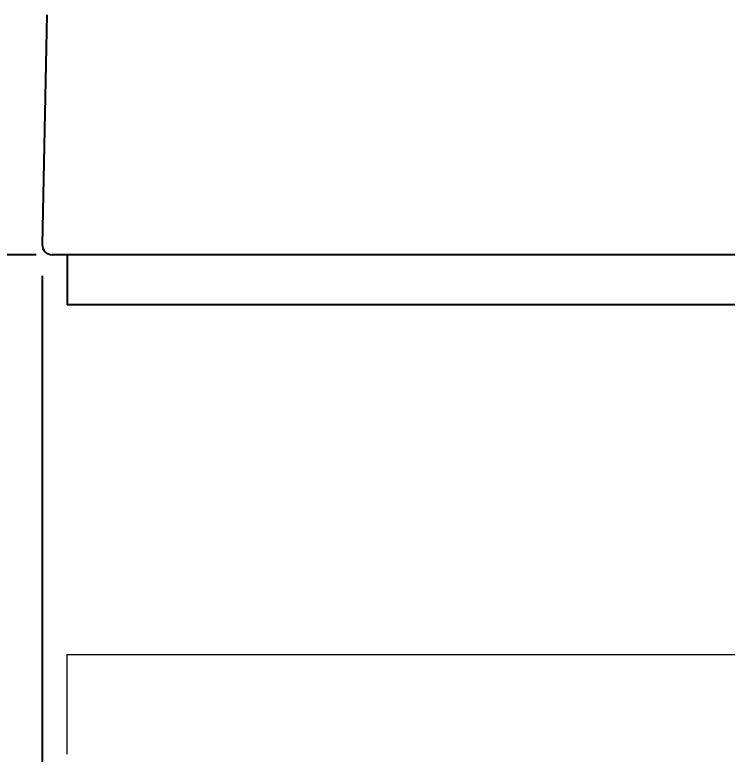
# Model space of a CAD drawing. Header units: millimetres. Extents: x 645 to 1239, y -1145 to -725.
# Drawn here: x 704.31 to 718.58, y -1019.6 to -1004.8 of the extents above; entities that cross this region are included whole.
import ezdxf

# ---------------------------------------------------------------- set-up
doc = ezdxf.new("R2010")
doc.units = ezdxf.units.MM
doc.header["$LTSCALE"] = 0.1
doc.linetypes.add('HIDDEN2', pattern=[4.7625, 3.175, -1.5875])
doc.layers.add('1', color=4, linetype='HIDDEN2')
doc.layers.add('DIM', color=3, linetype='Continuous')
doc.styles.get("Standard").update_dxf_attribs({"font": 'arial.ttf'})
doc.dimstyles.new('ISO-25', dxfattribs={"dimtxt": 2.5, "dimasz": 2.5, "dimexe": 1.25, "dimexo": 0.625, "dimtad": 1, "dimdec": 1, "dimtxsty": 'Standard', "dimcen": 2.5, "dimadec": 0, "dimazin": 0, "dimtfac": 1, "dimtdec": 1, "dimtmove": 0, "dimatfit": 3, "dimfxl": 1, "dimarcsym": 0})

# ---------------------------------------------------------------- blocks, each defined once
blk = doc.blocks.new('*D21')
at = {"layer": 'Defpoints', "color": 0, "transparency": 16777216}
for p in [(732.839, -859.11), (718.582, -870.566), (690.631, -875.897), (721.752, -1010.601), (732.839, -1015.841)]:
    blk.add_point(p, dxfattribs=at)
at = {"layer": 'DIM', "color": 3, "lineweight": -2, "transparency": 16777216}
blk.add_line((690.49, -875.288), (690.112, -873.648), dxfattribs=at)
blk.add_arc((732.839, -1058.592), 188.566, 91.5193, 101.4895, dxfattribs=at)
at = {"layer": 'DIM', "color": 3, "transparency": 16777216}
for points in [[(727.829, -869.26), (727.851, -870.926), (732.839, -870.027)], [(695.456, -874.62), (695.102, -872.991), (690.393, -874.866)]]:
    blk.add_solid(points, dxfattribs=at)
at = {"layer": 'DIM', "color": 3, "transparency": 16777216, "insert": (683.491, -873.306), "char_height": 5, "attachment_point": 5, "rotation": 14.9138}
blk.add_mtext('13°', dxfattribs=at)
blk = doc.blocks.new('9899FF')
at = {"layer": '1', "color": 7, "linetype": 'Continuous', "lineweight": 18}
for p, q in [((4684.38, -474.267), (4737.927, -474.267)), ((4684.38, -476.267), (4684.38, -474.267))]:
    blk.add_line(p, q, dxfattribs=at)
blk = doc.blocks.new('*D34')
at = {"layer": 'Defpoints', "color": 0, "transparency": 16777216}
for p in [(692.965, -953.49), (708.557, -953.49), (705.361, -1009.601)]:
    blk.add_point(p, dxfattribs=at)
at = {"layer": 'DIM', "color": 3, "lineweight": -2, "transparency": 16777216}
for p, q in [((707.932, -953.49), (691.715, -953.49)), ((692.965, -1004.601), (692.965, -958.49)), ((704.736, -1009.601), (691.715, -1009.601))]:
    blk.add_line(p, q, dxfattribs=at)
at = {"layer": 'DIM', "color": 3, "transparency": 16777216}
for points in [[(692.131, -958.49), (693.798, -958.49), (692.965, -953.49)], [(692.131, -1004.601), (693.798, -1004.601), (692.965, -1009.601)]]:
    blk.add_solid(points, dxfattribs=at)
at = {"layer": 'DIM', "color": 3, "transparency": 16777216, "insert": (689.335, -981.546), "char_height": 5, "attachment_point": 5, "rotation": 90}
blk.add_mtext('56,1', dxfattribs=at)
blk = doc.blocks.new('*D37')
at = {"layer": 'Defpoints', "color": 0, "transparency": 16777216}
for p in [(704.861, -1009.397), (760.853, -1009.397), (760.853, -1022.894)]:
    blk.add_point(p, dxfattribs=at)
at = {"layer": 'DIM', "color": 3, "lineweight": -2, "transparency": 16777216}
for p, q in [((704.861, -1010.022), (704.861, -1024.144)), ((760.853, -1010.022), (760.853, -1024.144)), ((704.861, -1022.894), (688.76, -1022.894)), ((755.853, -1022.894), (709.861, -1022.894))]:
    blk.add_line(p, q, dxfattribs=at)
at = {"layer": 'DIM', "color": 3, "transparency": 16777216}
for points in [[(709.861, -1022.061), (709.861, -1023.728), (704.861, -1022.894)], [(755.853, -1022.061), (755.853, -1023.728), (760.853, -1022.894)]]:
    blk.add_solid(points, dxfattribs=at)
at = {"layer": 'DIM', "color": 3, "transparency": 16777216, "insert": (692.965, -1019.717), "char_height": 5, "attachment_point": 5}
blk.add_mtext('56', dxfattribs=at)

msp = doc.modelspace()

# ---------------------------------------------------------------- linework, layer by layer
at = {"color": 7, "linetype": 'Continuous'}
for p, q in [((704.953, -1004.797), (704.861, -1009.397)), ((760.653, -1009.601), (705.061, -1009.601)), ((705.361, -1009.601), (705.361, -1010.601)), ((760.353, -1010.601), (705.361, -1010.601))]:
    msp.add_line(p, q, dxfattribs=at)
msp.add_arc((705.061, -1009.401), 0.2, 178.8542, 270, dxfattribs=at)

# ---------------------------------------------------------------- block references
at = {"color": 7}
msp.add_blockref('9899FF', (-3979.023, -543.335), dxfattribs=at)

# ---------------------------------------------------------------- dimensions: what is measured, and where the dimension line sits
at = {"layer": 'DIM', "color": 7}
dim = msp.add_angular_dim_2l(base=(718.582, -870.566), line1=((721.752, -1010.601), (690.631, -875.897)), line2=((732.839, -859.11), (732.839, -1015.841)), dimstyle='ISO-25', override={"dimtxt": 5, "dimasz": 5, "dimcen": 5, "dimclrd": 3, "dimclre": 3, "dimclrt": 3, "dimfxl": 1.25}, dxfattribs=at)
dim.commit()
dim.dimension.update_dxf_attribs({"geometry": '*D21', "text_midpoint": (684.309, -876.379), "dimtype": 162})
dim = msp.add_linear_dim(base=(692.965, -953.49), p1=(705.361, -1009.601), p2=(708.557, -953.49), angle=90, dimstyle='ISO-25', override={"dimtxt": 5, "dimasz": 5, "dimcen": 5, "dimclrd": 3, "dimclre": 3, "dimclrt": 3, "dimfxl": 1.25}, dxfattribs=at)
dim.commit()
dim.dimension.update_dxf_attribs({"geometry": '*D34', "text_midpoint": (689.335, -981.546)})
dim = msp.add_linear_dim(base=(760.853, -1022.894), p1=(704.861, -1009.397), p2=(760.853, -1009.397), dimstyle='ISO-25', override={"dimtxt": 5, "dimasz": 5, "dimcen": 5, "dimclrd": 3, "dimclre": 3, "dimclrt": 3, "dimfxl": 1.25}, dxfattribs=at)
dim.commit()
dim.dimension.update_dxf_attribs({"geometry": '*D37', "text_midpoint": (692.965, -1022.894), "dimtype": 160})

doc.saveas('drawing.dxf')
